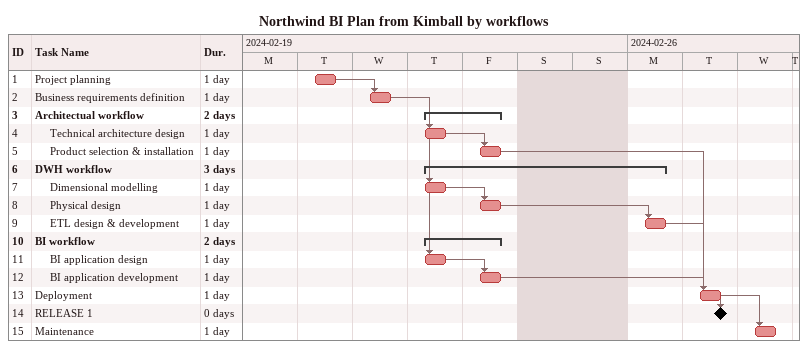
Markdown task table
Northwind BI Plan from Kimball by workflows

| ID | Level | Task | Duration | Start | Finish | Predecessors |
|---|---|---|---|---|---|---|
| 1 | 1 | Project planning | 1d | 2024-02-20 | 2024-02-20 |  |
| 2 | 1 | Business requirements definition | 1d | 2024-02-21 | 2024-02-21 | 1 |
| 3 | 1 | **Architectual workflow** | 2d | 2024-02-22 | 2024-02-23 |  |
| 4 | 2 | Technical architecture design | 1d | 2024-02-22 | 2024-02-22 | 2 |
| 5 | 2 | Product selection & installation | 1d | 2024-02-23 | 2024-02-23 | 4 |
| 6 | 1 | **DWH workflow** | 3d | 2024-02-22 | 2024-02-26 |  |
| 7 | 2 | Dimensional modelling | 1d | 2024-02-22 | 2024-02-22 | 2 |
| 8 | 2 | Physical design | 1d | 2024-02-23 | 2024-02-23 | 7 |
| 9 | 2 | ETL design & development | 1d | 2024-02-26 | 2024-02-26 | 8 |
| 10 | 1 | **BI workflow** | 2d | 2024-02-22 | 2024-02-23 |  |
| 11 | 2 | BI application design | 1d | 2024-02-22 | 2024-02-22 | 2 |
| 12 | 2 | BI application development | 1d | 2024-02-23 | 2024-02-23 | 11 |
| 13 | 1 | Deployment | 1d | 2024-02-27 | 2024-02-27 | 12, 9, 5 |
| 14 | 1 | RELEASE 1 | 0d | 2024-02-27 | 2024-02-27 | 13 |
| 15 | 1 | Maintenance | 1d | 2024-02-28 | 2024-02-28 | 13 |
